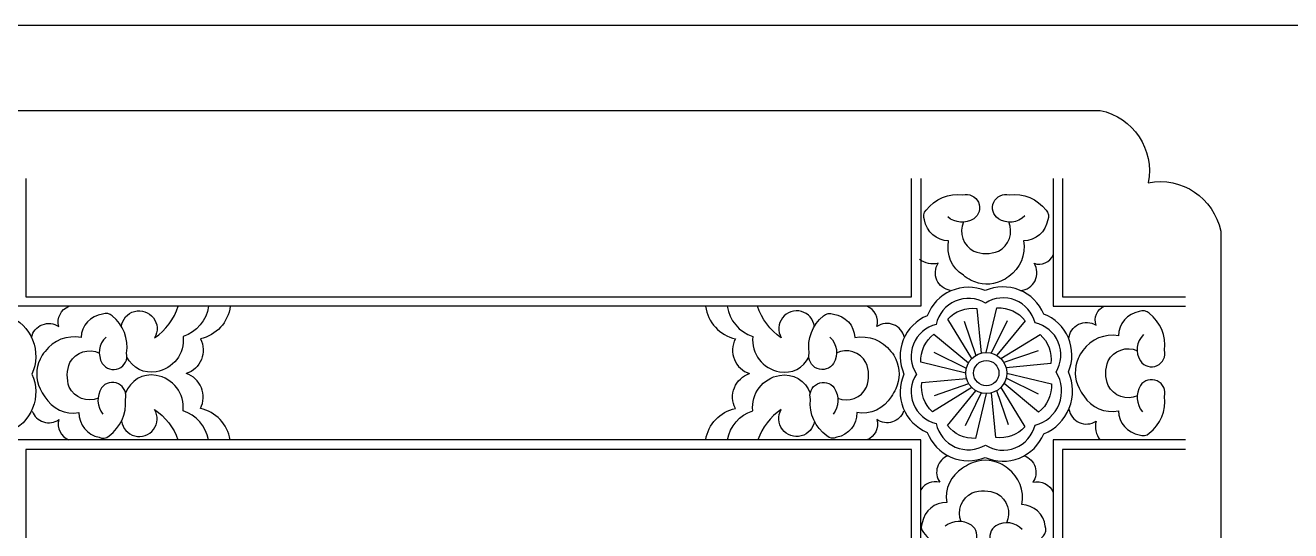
# Model space of a CAD drawing. Extents: x -66030 to 95157, y -13132 to 45879.
# Drawn here: x -43135 to -41525, y 7367 to 8010 of the extents above; entities that cross this region are included whole.
import ezdxf

# ---------------------------------------------------------------- set-up
doc = ezdxf.new("R2010")
doc.units = 0
doc.header["$LTSCALE"] = 100
doc.header["$MEASUREMENT"] = 0
for name, color, linetype in [('3', 11, 'CONTINUOUS'), ('4', 121, 'CONTINUOUS'), ('TEXT', 105, 'CONTINUOUS')]:
    doc.layers.add(name, color=color, linetype=linetype)

msp = doc.modelspace()

# ---------------------------------------------------------------- linework, layer by layer
at = {"layer": '3', "color": 2}
msp.add_line((-66009.4, 8010), (95156.9, 8010), dxfattribs=at)
at = {"layer": '4'}
for p, q in [((-41940.9, 7633.7), (-41926, 7590.2)), ((-41886.1, 7634.4), (-41906.2, 7593.2)), ((-41846.8, 7596.1), (-41890.2, 7581.2)), ((-41979.2, 7594.3), (-41938, 7574.2)), ((-41978.5, 7539.5), (-41935, 7554.4)), ((-41846, 7541.2), (-41887.3, 7561.4)), ((-41939.2, 7501.2), (-41919, 7542.4)), ((-41884.3, 7501.9), (-41899.2, 7545.4))]:
    msp.add_line(p, q, dxfattribs=at)
for points in [[(-43557.6, 7748.4, -0.410539), (-43465.5, 7809.8, -0.410539), (-43404.1, 7901.8), (-41767.9, 7901.8, -0.410539), (-41706.6, 7809.8, -0.410539), (-41614.5, 7748.4), (-41614.5, 6096.7, -0.410539), (-41706.6, 6035.3, -0.410539), (-41767.9, 5943.3), (-43404.1, 5943.3, -0.410539), (-43465.5, 6035.3, -0.410539), (-43557.6, 6096.7)], [(-43335.5, 7569.2, -0.423982), (-43304, 7642.9, -0.420661), (-43229.5, 7672.6, -0.423641), (-43156, 7640.7, -0.425198), (-43126.3, 7566.6, -0.425198), (-43156, 7492.4, -0.423641), (-43229.5, 7460.6, -0.421993), (-43304.1, 7490.5, -0.425642)], [(-41808.1, 7569.2, 0.423982), (-41839.6, 7642.9, 0.420661), (-41914, 7672.6, 0.423641), (-41987.6, 7640.7, 0.425198), (-42017.3, 7566.6, 0.425198), (-41987.6, 7492.4, 0.423641), (-41914, 7460.6, 0.421993), (-41839.5, 7490.5, 0.425642)]]:
    msp.add_lwpolyline(points, format="xyb", close=True, dxfattribs=at)
for points in [[(-43133.9, 7815.4), (-43133.9, 7664.8), (-42007.9, 7664.8), (-42007.9, 7815.4)], [(-41815.6, 7815.4), (-41815.6, 7664.8), (-41659.2, 7664.8)], [(-41659.2, 7470.8), (-41815.6, 7470.8), (-41815.6, 6344.8), (-41659.2, 6344.8)]]:
    msp.add_lwpolyline(points, dxfattribs=at)
for points in [[(-41863.6, 7767.7, -0.35407), (-41897.2, 7763.9, -0.838332), (-41883.3, 7794.5, -0.26672), (-41836.6, 7775, -0.314427), (-41834.5, 7762.5, -0.369989), (-41865.2, 7736, -0.292926), (-41884, 7690.7, -0.099814), (-41894.1, 7684.7, -0.228766), (-41931.7, 7685.7, -0.050603), (-41941.7, 7692.1, -0.310937), (-41960.5, 7736, -0.369989), (-41991.1, 7762.5, -0.314427), (-41989, 7775, -0.26672), (-41942.4, 7794.5, -0.838332), (-41928.5, 7763.9, -0.319484), (-41961.7, 7766.3)], [(-41941.6, 7760.1, 0.395368), (-41928.5, 7722.7, 0.187473), (-41897.2, 7722.7, 0.395368), (-41884.1, 7760.1)], [(-41958.4, 7672.9, -0.541742), (-41973.8, 7707.4, -0.220663), (-41997.6, 7712.2)], [(-41869, 7672.7, 0.56785), (-41851.8, 7707.4, 0.400322), (-41827.6, 7718.1, 0.400322)], [(-41823.9, 7569, 0.515595), (-41850.5, 7631.6, 0.510716), (-41913.8, 7656.9, 0.515594), (-41976.2, 7629.7, 0.520492), (-42001.4, 7566.6, 0.520492), (-41976.2, 7503.5, 0.515594), (-41913.8, 7476.3, 0.510716), (-41850.5, 7501.5, 0.510332), (-41823.9, 7569)], [(-43126.8, 7613.1, -0.533225), (-43092, 7627, -0.383007), (-43079.2, 7652.8)], [(-43032, 7613.6, 0.35407), (-43036.8, 7580.1, 0.838332), (-43005.8, 7593.2, 0.26672), (-43024, 7640.4, 0.314427), (-43036.5, 7642.8, 0.369989), (-43063.8, 7612.9, 0.292926), (-43109.6, 7595.3, 0.099814), (-43115.9, 7585.4, 0.228766), (-43115.9, 7547.8, 0.050603), (-43109.8, 7537.6, 0.310937), (-43066.4, 7517.6, 0.369989), (-43040.8, 7486.3, 0.314427), (-43028.2, 7488, 0.26672), (-43007.4, 7534.1, 0.838332), (-43037.7, 7548.9, 0.319484), (-43036.1, 7515.5)], [(-43012.4, 7627, -1.229757), (-42970.2, 7612.8, 0.170214), (-42940.1, 7652.8)], [(-42901.5, 7652.8, -0.282647), (-42934, 7614.3, -0.397275), (-42968.2, 7569.4, -0.335284), (-43005.4, 7588.1, -0.335284)], [(-42874, 7652.8, -0.316056), (-42912, 7611.3, -0.465679), (-42929.9, 7567.1, -0.495843)], [(-42269.6, 7652.8, 0.316056), (-42231.6, 7611.3, 0.465679), (-42213.7, 7567.1, 0.495843)], [(-42242.1, 7652.8, 0.282647), (-42209.6, 7614.3, 0.397275), (-42175.4, 7569.4, 0.335284), (-42138.2, 7588.1, 0.335284)], [(-42131.2, 7627, 1.229757), (-42173.3, 7612.8, -0.170214), (-42203.5, 7652.8)], [(-42111.5, 7613.6, -0.35407), (-42106.7, 7580.1, -0.838332), (-42137.8, 7593.2, -0.26672), (-42119.6, 7640.4, -0.314427), (-42107.1, 7642.8, -0.369989), (-42079.8, 7612.9, -0.292926), (-42034, 7595.3, -0.099814), (-42027.7, 7585.4, -0.228766), (-42027.7, 7547.8, -0.050603), (-42033.7, 7537.6, -0.310937), (-42077.1, 7517.6, -0.369989), (-42102.8, 7486.3, -0.314427), (-42115.4, 7488, -0.26672), (-42136.2, 7534.1, -0.838332), (-42105.9, 7548.9, -0.319484), (-42107.4, 7515.5)], [(-42016.8, 7613.1, 0.533225), (-42051.6, 7627, 0.383007), (-42064.3, 7652.8)], [(-41931.1, 7586.3), (-41961.7, 7636.2, -0.246463), (-41924.6, 7649.8), (-41919.3, 7593.1)], [(-41912.6, 7593.9), (-41899, 7650.8, -0.246463), (-41863.1, 7634.3), (-41899.4, 7590.4)], [(-41807.7, 7611.4, -0.56785), (-41773, 7628.6, -0.400322), (-41762.3, 7652.8, -0.400322)], [(-41712.7, 7616.8, 0.35407), (-41716.6, 7583.2, 0.838332), (-41685.9, 7597.1, 0.26672), (-41705.4, 7643.8, 0.314427), (-41718, 7645.9, 0.369989), (-41744.4, 7615.2, 0.292926), (-41789.7, 7596.4, 0.099814), (-41795.7, 7586.3, 0.228766), (-41794.7, 7548.7, 0.050603), (-41788.4, 7538.7, 0.310937), (-41744.4, 7519.9, 0.369989), (-41718, 7489.3, 0.314427), (-41705.4, 7491.4, 0.26672), (-41685.9, 7538, 0.838332), (-41716.6, 7552, 0.319484), (-41714.1, 7518.7)], [(-41938.7, 7567.8), (-41995.7, 7581.5, -0.246463), (-41979.1, 7617.3), (-41935.2, 7581)], [(-41894.1, 7586.3), (-41844.2, 7616.9, -0.246463), (-41830.6, 7579.8), (-41887.3, 7574.4)], [(-43041.8, 7535.9, -0.395368), (-43078.8, 7550, -0.187473), (-43077.9, 7581.2, -0.395368), (-43040.2, 7593.3)], [(-42101.8, 7535.9, 0.395368), (-42064.8, 7550, 0.187473), (-42065.6, 7581.2, 0.395368), (-42103.4, 7593.3)], [(-41720.3, 7538.8, -0.395368), (-41757.7, 7552, -0.187473), (-41757.7, 7583.2, -0.395368), (-41720.3, 7596.3)], [(-42901.8, 7483, 0.273348), (-42934, 7519.9, 0.397275), (-42968.2, 7564.9, 0.370591), (-43007.1, 7542.2)], [(-42874.2, 7483, 0.306797), (-42912, 7522.9, 0.465679), (-42929.9, 7567.1, 0.495843)], [(-42269.4, 7483, -0.306797), (-42231.6, 7522.9, -0.465679), (-42213.7, 7567.1, -0.495843)], [(-42241.8, 7483, -0.273348), (-42209.6, 7519.9, -0.397275), (-42175.4, 7564.9, -0.370591), (-42136.5, 7542.2)], [(-41886.5, 7567.8), (-41829.6, 7554.1, -0.246463), (-41846.1, 7518.3), (-41890, 7554.6)], [(-41931.1, 7549.3), (-41981, 7518.7, -0.246463), (-41994.6, 7555.8), (-41937.9, 7561.1)], [(-41894.1, 7549.3), (-41863.6, 7499.4, -0.246463), (-41900.6, 7485.8), (-41906, 7542.5)], [(-41912.6, 7541.7), (-41926.3, 7484.8, -0.246463), (-41962.1, 7501.3), (-41925.8, 7545.2)], [(-43125.9, 7519.4, 0.488711), (-43092, 7508.6, 0.383007), (-43079.2, 7482.8)], [(-43012.3, 7506.8, 1.218925), (-42970.2, 7521.4, -0.164361), (-42940.6, 7483)], [(-42131.2, 7506.8, -1.218925), (-42173.3, 7521.4, 0.164361), (-42203, 7483)], [(-42017.7, 7519.4, -0.488711), (-42051.6, 7508.6, -0.383007), (-42064.3, 7482.8)], [(-41807.5, 7522, 0.541742), (-41773, 7506.6, 0.220663), (-41768.2, 7482.8)], [(-41961.2, 7462.7, 0.48607), (-41971.8, 7428.9, 0.334234), (-41995.9, 7419.4, 0.334234)], [(-41866.8, 7368.9, 0.35407), (-41900.3, 7373.7, 0.838332), (-41887.2, 7342.6, 0.26672), (-41840, 7360.8, 0.314427), (-41837.6, 7373.3, 0.369989), (-41867.5, 7400.7, 0.292926), (-41885.1, 7446.4, 0.099814), (-41895, 7452.7, 0.228766), (-41932.6, 7452.7, 0.050603), (-41942.8, 7446.7, 0.310937), (-41962.8, 7403.3, 0.369989), (-41994.1, 7377.6, 0.314427), (-41992.4, 7365, 0.26672), (-41946.3, 7344.2, 0.838332), (-41931.5, 7374.5, 0.319484), (-41964.9, 7373)], [(-41864.2, 7462.7, -0.488711), (-41853.4, 7428.9, -0.383007), (-41827.6, 7416.1)], [(-41944.5, 7378.6, -0.395368), (-41930.4, 7415.6, -0.187473), (-41899.2, 7414.8, -0.395368), (-41887.1, 7377)]]:
    msp.add_lwpolyline(points, format="xyb", dxfattribs=at)
msp.add_lwpolyline([(-42007.9, 7470.8), (-43133.9, 7470.8), (-43133.9, 6344.8), (-42007.9, 6344.8)], close=True, dxfattribs=at)
for radius in [26.1, 16.1]:
    msp.add_circle((-41912.6, 7567.8), radius, dxfattribs=at)
at = {"layer": 'TEXT'}
for p, q in [((-41995.9, 7482.8), (-43145.9, 7482.8)), ((-41995.9, 6332.8), (-41995.9, 7482.8))]:
    msp.add_line(p, q, dxfattribs=at)
for points in [[(-41995.9, 7815.4), (-41995.9, 7652.8), (-43145.9, 7652.8), (-43145.9, 7815.4)], [(-41827.6, 7815.4), (-41827.6, 7652.8), (-41659.2, 7652.8)], [(-41659.2, 7482.8), (-41827.6, 7482.8), (-41827.6, 6332.8), (-41659.2, 6332.8)]]:
    msp.add_lwpolyline(points, dxfattribs=at)

doc.saveas('drawing.dxf')
